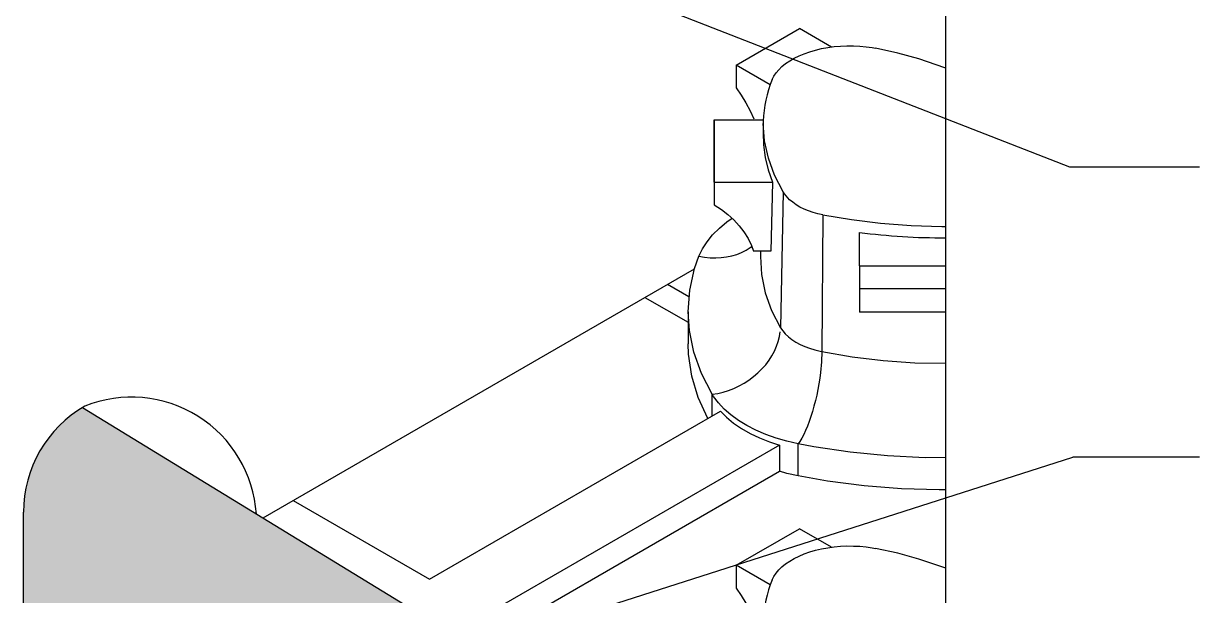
# Model space of a CAD drawing. Header units: millimetres. Extents: x 441156 to 441876, y 4514765 to 4515211.
# Drawn here: x 441490.658 to 441491.527, y 4514926.356 to 4514926.779 of the extents above; entities that cross this region are included whole.
import ezdxf

# ---------------------------------------------------------------- set-up
doc = ezdxf.new("R2010")
doc.units = ezdxf.units.MM
doc.layers.add('Cassette', color=7, linetype='Continuous')
doc.layers.add('Cornice', color=7, linetype='Continuous')
doc.layers.add('Cornice_Tratteggi', color=7, linetype='Continuous', lineweight=5)

msp = doc.modelspace()

# ---------------------------------------------------------------- hatches: boundary and pattern name
at = {"layer": 'Cornice_Tratteggi'}
msp.add_hatch(color=254, dxfattribs=at).paths.add_polyline_path([(441490.70104579, 4514926.49507486, 0.261909253), (441490.65752341, 4514926.41768757), (441490.65752341, 4514926.3236666), (441490.90684705, 4514926.1713294), (441490.94893459, 4514926.1713294, -0.67590184), (441491.07226267, 4514926.26826066)])

# ---------------------------------------------------------------- linework, layer by layer
at = {"layer": 'Cassette', "color": 5}
for p, q in [((441491.43097805, 4514926.67278112), (441491.02286044, 4514926.83191629)), ((441491.52691376, 4514926.67278112), (441491.43097805, 4514926.67278112)), ((441490.96590913, 4514926.30886572), (441491.43328281, 4514926.45848003)), ((441491.52691376, 4514926.45848003), (441491.43328281, 4514926.45848003))]:
    msp.add_line(p, q, dxfattribs=at)
at = {"layer": 'Cornice', "color": 254}
for p, q in [((441491.33918857, 4514927.91571795), (441491.33918857, 4514924.74237122)), ((441490.83459918, 4514926.41347349), (441491.15365888, 4514926.59768092)), ((441490.70104579, 4514926.49507486), (441491.07599191, 4514926.26598209)), ((441490.65752341, 4514926.31123973), (441490.65752341, 4514926.41768757))]:
    msp.add_line(p, q, dxfattribs=at)
at = {"layer": 'Cornice', "color": 254, "linetype": 'Continuous'}
for p, q in [((441491.18444287, 4514926.74821518), (441491.23119014, 4514926.77520447)), ((441491.25484862, 4514926.76154465), (441491.23119014, 4514926.77520447)), ((441491.18444287, 4514926.74821518), (441491.18444249, 4514926.73137636)), ((441491.20964383, 4514926.73366477), (441491.18444287, 4514926.74821518)), ((441491.16821641, 4514926.70771265), (441491.16821587, 4514926.69087386)), ((441491.16821641, 4514926.66170116), (441491.16821641, 4514926.70771265)), ((441491.16821641, 4514926.70771265), (441491.2045733, 4514926.70771187)), ((441491.20445655, 4514926.70665761), (441491.20428072, 4514926.69843376)), ((441491.16821587, 4514926.69087386), (441491.16821587, 4514926.64486237)), ((441491.16821641, 4514926.66170116), (441491.16821587, 4514926.64486237)), ((441491.16821641, 4514926.66170116), (441491.2111927, 4514926.66170024)), ((441491.2111927, 4514926.66170024), (441491.21007292, 4514926.610679)), ((441491.21918456, 4514926.65443934), (441491.21716607, 4514926.55407097)), ((441491.24854124, 4514926.63749042), (441491.24783947, 4514926.53636185)), ((441491.27552003, 4514926.59974999), (441491.27552003, 4514926.6245612)), ((441491.21007292, 4514926.610679), (441491.19725627, 4514926.610679)), ((441491.20240457, 4514926.610679), (441491.20232163, 4514926.60679953)), ((441491.27552003, 4514926.59974999), (441491.27552003, 4514926.58291088)), ((441491.27552003, 4514926.59974999), (441491.33918857, 4514926.59974999)), ((441491.14945477, 4514926.57695244), (441491.13360526, 4514926.58610307)), ((441491.33918857, 4514926.58291088), (441491.27552003, 4514926.58291088)), ((441491.27552003, 4514926.58291088), (441491.27552003, 4514926.56549384)), ((441491.1169553, 4514926.5764903), (441491.14887678, 4514926.55806061)), ((441491.14887678, 4514926.565828), (441491.14887678, 4514926.54216582)), ((441491.33918857, 4514926.56549384), (441491.27552003, 4514926.56549384)), ((441491.16670446, 4514926.48887062), (441491.16670446, 4514926.50488046)), ((441490.95772005, 4514926.36821458), (441491.17276023, 4514926.49236689)), ((441491.21630563, 4514926.46722618), (441491.00126545, 4514926.34307387)), ((441491.21630563, 4514926.46722618), (441491.21630563, 4514926.44800066)), ((441491.23029538, 4514926.44450439), (441491.23029538, 4514926.46816658)), ((441491.0179154, 4514926.33346111), (441491.21630563, 4514926.44800066)), ((441490.85696387, 4514926.42638562), (441490.95772005, 4514926.36821458)), ((441491.18444287, 4514926.37849888), (441491.23119014, 4514926.40548817)), ((441491.25484862, 4514926.39182835), (441491.23119014, 4514926.40548817)), ((441491.18444287, 4514926.37849888), (441491.18444249, 4514926.36166006)), ((441491.20964383, 4514926.36394847), (441491.18444287, 4514926.37849888))]:
    msp.add_line(p, q, dxfattribs=at)
for points in [[(441491.21100138, 4514926.73743379, 0), (441491.21225114, 4514926.73994602, 0), (441491.21388917, 4514926.7424095, 0), (441491.21589632, 4514926.74479852, 0), (441491.21825341, 4514926.74708739, 0), (441491.22095639, 4514926.74926663, 0), (441491.22399135, 4514926.75132958, 0), (441491.22732457, 4514926.75325509, 0), (441491.23092235, 4514926.75502196, 0), (441491.23477162, 4514926.75662055, 0), (441491.23885828, 4514926.75804863, 0), (441491.24313801, 4514926.75929205, 0), (441491.24756647, 4514926.76033664, 0), (441491.25212719, 4514926.76117584, 0), (441491.25680418, 4514926.76180968, 0), (441491.2615476, 4514926.7622326, 0), (441491.26630759, 4514926.76243907, 0), (441491.27106896, 4514926.76242568, 0), (441491.27581275, 4514926.76219508, 0), (441491.28048922, 4514926.7617509, 0), (441491.28504862, 4514926.76109677, 0), (441491.28747, 4514926.76065373, 0)], [(441491.33918857, 4514926.74598552, 0), (441491.33869097, 4514926.74619404, 0), (441491.31951444, 4514926.75270171, 0), (441491.30378587, 4514926.75702602, 0), (441491.28747, 4514926.76065373, 0)], [(441491.18444249, 4514926.73137636, 0), (441491.18813094, 4514926.72589688, 0), (441491.1915525, 4514926.72021302, 0), (441491.19468114, 4514926.71436805, 0), (441491.19749304, 4514926.70840645, 0), (441491.19779659, 4514926.70771202, 0)], [(441491.21918456, 4514926.65443934, 0), (441491.21282246, 4514926.666837, 0), (441491.20822291, 4514926.6793486, 0), (441491.20536992, 4514926.69225233, 0), (441491.2044377, 4514926.705091, 0), (441491.20445662, 4514926.70666116, 0)], [(441491.20428072, 4514926.69843376, 0), (441491.20456609, 4514926.68917684, 0), (441491.20581682, 4514926.67994663, 0), (441491.20802837, 4514926.67077666, 0), (441491.2111927, 4514926.66170024, 0)], [(441491.24854124, 4514926.63749042, 0), (441491.2448626, 4514926.63828112, 0), (441491.24131674, 4514926.63925416, 0), (441491.23783282, 4514926.64043944, 0), (441491.23454085, 4514926.64180206, 0), (441491.23154933, 4514926.64328726, 0), (441491.22878244, 4514926.64492032, 0), (441491.22619063, 4514926.64674387, 0), (441491.22387581, 4514926.64869874, 0), (441491.22250493, 4514926.65005806, 0), (441491.22126733, 4514926.65146436, 0), (441491.22015369, 4514926.65293247, 0), (441491.21918456, 4514926.65443934, 0)], [(441491.16821587, 4514926.64486237, 0), (441491.17343213, 4514926.64151239, 0), (441491.17827096, 4514926.63780395, 0), (441491.18269552, 4514926.63376529, 0), (441491.18667214, 4514926.62942712, 0), (441491.19017056, 4514926.62482248, 0), (441491.19316416, 4514926.6199864, 0), (441491.19563015, 4514926.6149557, 0), (441491.19725627, 4514926.610679, 0)], [(441491.15684651, 4514926.60689835, 0), (441491.1594283, 4514926.61235267, 0), (441491.16282365, 4514926.61765633, 0), (441491.16700672, 4514926.62276895, 0), (441491.17194566, 4514926.62765162, 0), (441491.1776029, 4514926.6322672, 0), (441491.18144868, 4514926.6349767, 0)], [(441491.24854124, 4514926.63749042, 0), (441491.26964015, 4514926.6340336, 0), (441491.29119352, 4514926.63144596, 0), (441491.31369282, 4514926.62971268, 0), (441491.33635141, 4514926.62893132, 0), (441491.33918857, 4514926.62893236, 0)], [(441491.15684651, 4514926.60689835, 0), (441491.16100203, 4514926.606183, 0), (441491.16515953, 4514926.60577128, 0), (441491.16928738, 4514926.60566631, 0), (441491.17335414, 4514926.60586891, 0), (441491.17732888, 4514926.60637752, 0), (441491.18118135, 4514926.60718828, 0), (441491.18488222, 4514926.60829501, 0), (441491.18840333, 4514926.6096893, 0), (441491.19171788, 4514926.61136053, 0), (441491.19480064, 4514926.61329598, 0), (441491.19597008, 4514926.61414587, 0)], [(441491.14887678, 4514926.565828, 0), (441491.15008372, 4514926.58189552, 0), (441491.15369545, 4514926.59784239, 0), (441491.15684651, 4514926.60689835, 0)], [(441491.20232163, 4514926.60679953, 0), (441491.20305318, 4514926.59330591, 0), (441491.20581895, 4514926.57990045, 0), (441491.21059787, 4514926.56668518, 0), (441491.21716607, 4514926.55407097, 0)], [(441491.16670446, 4514926.50488046, 0), (441491.15870533, 4514926.52028573, 0), (441491.15304627, 4514926.53603298, 0), (441491.14976977, 4514926.55200396, 0), (441491.14887678, 4514926.565828, 0)], [(441491.16670446, 4514926.50488046, 0), (441491.17072931, 4514926.50551741, 0), (441491.17475607, 4514926.50645863, 0), (441491.17875411, 4514926.50769697, 0), (441491.182693, 4514926.50922298, 0), (441491.18654275, 4514926.51102507, 0), (441491.19027407, 4514926.51308951, 0), (441491.19385857, 4514926.5154006, 0), (441491.19726895, 4514926.51794074, 0), (441491.20047927, 4514926.5206906, 0), (441491.2034651, 4514926.52362926, 0), (441491.2062037, 4514926.52673434, 0), (441491.20867425, 4514926.52998223, 0), (441491.21085793, 4514926.53334819, 0), (441491.21273812, 4514926.53680662, 0), (441491.21430052, 4514926.54033118, 0), (441491.21553324, 4514926.54389507, 0), (441491.21642689, 4514926.54747115, 0), (441491.21697467, 4514926.55103221, 0), (441491.21716607, 4514926.55407097, 0)], [(441491.21716607, 4514926.55407097, 0), (441491.21876983, 4514926.55174082, 0), (441491.22071924, 4514926.54950024, 0), (441491.22299947, 4514926.54736627, 0), (441491.22559317, 4514926.54535516, 0), (441491.22848059, 4514926.54348222, 0), (441491.23163977, 4514926.5417617, 0), (441491.23504665, 4514926.54020669, 0), (441491.23867531, 4514926.53882902, 0), (441491.24249814, 4514926.5376392, 0), (441491.24648603, 4514926.53664625, 0), (441491.24783947, 4514926.53636185, 0)], [(441491.16341973, 4514926.4869742, 0), (441491.15629604, 4514926.50252204, 0), (441491.15153051, 4514926.51836757, 0), (441491.14915892, 4514926.5343918, 0), (441491.14887678, 4514926.54216582, 0)], [(441491.24783947, 4514926.53636185, 0), (441491.24775394, 4514926.53274288, 0), (441491.24754685, 4514926.52895382, 0), (441491.24721979, 4514926.52502351, 0), (441491.24677525, 4514926.52098186, 0), (441491.24621659, 4514926.51685964, 0), (441491.24554809, 4514926.51268821, 0), (441491.24477481, 4514926.50849932, 0), (441491.24390266, 4514926.50432486, 0), (441491.24293827, 4514926.50019659, 0), (441491.24188897, 4514926.49614592, 0), (441491.24076275, 4514926.4922037, 0), (441491.23956819, 4514926.48839992, 0), (441491.23831438, 4514926.48476353, 0), (441491.23701085, 4514926.4813222, 0), (441491.23566753, 4514926.47810213, 0), (441491.23429464, 4514926.47512782, 0), (441491.23290263, 4514926.47242191, 0), (441491.23150209, 4514926.470005, 0), (441491.23029538, 4514926.46816658, 0)], [(441491.24783947, 4514926.53636185, 0), (441491.2702399, 4514926.53248893, 0), (441491.29313974, 4514926.52975792, 0), (441491.31636472, 4514926.52818959, 0), (441491.33918857, 4514926.52780515, 0)], [(441491.23029538, 4514926.46816658, 0), (441491.22192814, 4514926.47008616, 0), (441491.21388252, 4514926.47241947, 0), (441491.20621975, 4514926.47514874, 0), (441491.19899816, 4514926.47825321, 0), (441491.19227269, 4514926.48170925, 0), (441491.18609454, 4514926.48549056, 0), (441491.18051072, 4514926.48956836, 0), (441491.17556374, 4514926.49391161, 0), (441491.17129123, 4514926.49848726, 0), (441491.16772572, 4514926.50326049, 0), (441491.16670446, 4514926.50488046, 0)], [(441491.17276023, 4514926.49236689, 0), (441491.17728132, 4514926.48787157, 0), (441491.18246381, 4514926.48362084, 0), (441491.18826828, 4514926.47964707, 0), (441491.19465053, 4514926.4759805, 0), (441491.20156201, 4514926.47264902, 0), (441491.2089501, 4514926.469678, 0), (441491.21630563, 4514926.46722618, 0)], [(441491.33918857, 4514926.45805667, 0), (441491.323999, 4514926.45800025, 0), (441491.29623246, 4514926.45928947, 0), (441491.26876349, 4514926.46196169, 0), (441491.24179836, 4514926.46599685, 0), (441491.23029538, 4514926.46816658, 0)], [(441491.23029538, 4514926.44450439, 0), (441491.22192814, 4514926.44642397, 0), (441491.21630563, 4514926.44800066, 0)], [(441491.33918857, 4514926.4343198, 0), (441491.33446718, 4514926.43421342, 0), (441491.30664265, 4514926.43497988, 0), (441491.27903752, 4514926.4371342, 0), (441491.25185907, 4514926.44066021, 0), (441491.23029538, 4514926.44450439, 0)], [(441491.21100138, 4514926.36771749, 0), (441491.21225114, 4514926.37022972, 0), (441491.21388917, 4514926.37269319, 0), (441491.21589632, 4514926.37508222, 0), (441491.21825341, 4514926.37737109, 0), (441491.22095639, 4514926.37955032, 0), (441491.22399135, 4514926.38161328, 0), (441491.22732457, 4514926.38353879, 0), (441491.23092235, 4514926.38530566, 0), (441491.23477162, 4514926.38690425, 0), (441491.23885828, 4514926.38833233, 0), (441491.24313801, 4514926.38957575, 0), (441491.24756647, 4514926.39062034, 0), (441491.25212719, 4514926.39145954, 0), (441491.25680418, 4514926.39209337, 0), (441491.2615476, 4514926.3925163, 0), (441491.26630759, 4514926.39272276, 0), (441491.27106896, 4514926.39270937, 0), (441491.27581275, 4514926.39247877, 0), (441491.28048922, 4514926.3920346, 0), (441491.28504862, 4514926.39138047, 0), (441491.28747, 4514926.39093743, 0)], [(441491.33918857, 4514926.37626922, 0), (441491.33869097, 4514926.37647774, 0), (441491.31951444, 4514926.38298541, 0), (441491.30378587, 4514926.38730972, 0), (441491.28747, 4514926.39093743, 0)], [(441491.18444249, 4514926.36166006, 0), (441491.18813094, 4514926.35618057, 0), (441491.1915525, 4514926.35049671, 0), (441491.19468114, 4514926.34465175, 0), (441491.19749304, 4514926.33869015, 0), (441491.19779659, 4514926.33799572, 0)]]:
    msp.add_polyline3d(points, dxfattribs=at)
for centre, radius, start, end in [((441491.28904018, 4514926.70464079), 0.08462905, 157.20716567, 178.63169164), ((441491.33564143, 4514927.07651138), 0.45594699, 262.42262419, 270.44574907), ((441491.28904018, 4514926.33492449), 0.08462905, 157.20716567, 178.63169164)]:
    msp.add_arc(centre, radius, start, end, dxfattribs=at)
at = {"layer": 'Cornice', "color": 254}
for centre, radius, start, end in [((441490.73728122, 4514926.41019676), 0.09257931, 3.90403376, 111.86350834), ((441490.74808591, 4514926.41768757), 0.0905625, 119.99976136, 180)]:
    msp.add_arc(centre, radius, start, end, dxfattribs=at)

doc.saveas('drawing.dxf')
